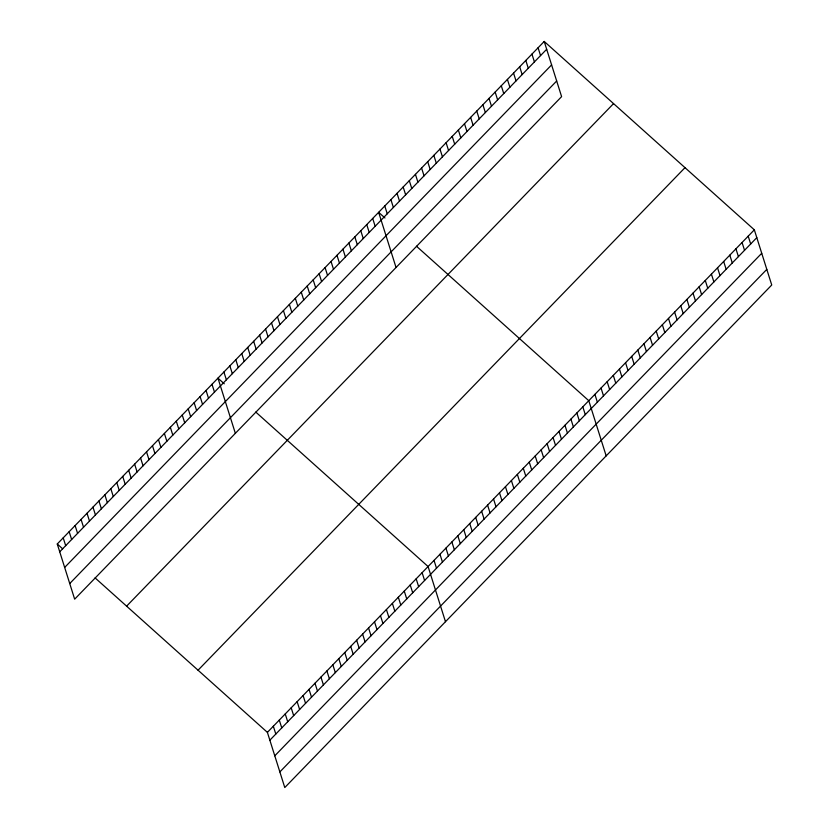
<?xml version="1.0" encoding="UTF-8"?>
<svg xmlns="http://www.w3.org/2000/svg" width="829" height="829" viewBox="0 0 829 829"><rect width="100%" height="100%" fill="white"/><g stroke="black" fill="none" stroke-linecap="round" stroke-linejoin="round"><path stroke-width="1.24" d="M544.218 41.45L561.606 96.63L74.662 599.17L57.263 543.99L544.218 41.45L754.338 229.83L771.737 285.01L284.782 787.55L267.394 732.37L95.086 577.896M59.729 551.803L546.674 49.263M64.662 567.44L551.606 64.89M69.729 583.543L556.684 80.993M126.609 606.154L613.553 103.615M198.048 670.205L684.992 167.665M267.394 732.37L754.338 229.83M269.85 740.193L756.804 237.643M274.782 755.82L761.727 253.28M279.86 771.923L766.804 269.384M384.957 217.965L378.646 212.317L396.044 267.487M416.469 246.223L588.777 400.697L606.175 455.877M224.265 383.806L217.954 378.148L235.353 433.329M255.778 412.065L428.085 566.539L445.484 621.709M57.263 543.99L62.672 548.839M748.204 236.161L750.67 243.975M742.069 242.493L744.535 250.306M735.945 248.814L738.411 256.627M729.81 255.145L732.276 262.959M723.676 261.477L726.142 269.29M717.551 267.798L720.007 275.622M711.417 274.13L713.883 281.943M705.282 280.461L707.748 288.274M699.148 286.782L701.614 294.606M693.023 293.114L695.479 300.927M686.889 299.445L689.355 307.258M680.754 305.766L683.22 313.59M674.619 312.098L677.086 319.911M668.495 318.429L670.951 326.243M662.361 324.761L664.827 332.574M656.226 331.082L658.692 338.895M650.091 337.413L652.558 345.227M643.967 343.745L646.423 351.558M637.833 350.066L640.299 357.89M538.083 47.781L540.549 55.595M631.698 356.397L634.164 364.211M531.949 54.103L534.415 61.926M625.563 362.729L628.03 370.542M525.814 60.434L528.28 68.247M619.439 369.05L621.895 376.874M519.69 66.766L522.146 74.579M613.305 375.382L615.771 383.195M513.555 73.087L516.021 80.91M607.17 381.713L609.636 389.526M507.421 79.418L509.887 87.232M601.035 388.034L603.502 395.858M501.286 85.75L503.752 93.563M594.911 394.366L597.367 402.179M495.162 92.081L497.618 99.894M489.027 98.402L491.493 106.216M582.828 406.842L585.284 414.655M482.892 104.734L485.359 112.547M576.87 412.977L579.336 420.8M476.758 111.065L479.224 118.879M570.922 419.122L573.388 426.935M470.634 117.386L473.09 125.21M564.974 425.267L567.43 433.08M464.499 123.718L466.965 131.531M559.015 431.412L561.482 439.225M458.364 130.049L460.831 137.863M553.067 437.546L555.534 445.36M452.23 136.37L454.696 144.194M547.119 443.691L549.575 451.504M446.106 142.702L448.562 150.515M541.161 449.836L543.627 457.649M439.971 149.033L442.437 156.847M535.213 455.971L537.679 463.794M433.836 155.355L436.303 163.178M529.265 462.116L531.721 469.929M427.702 161.686L430.168 169.499M523.306 468.261L525.773 476.074M421.578 168.018L424.044 175.831M517.358 474.406L519.824 482.219M415.443 174.349L417.909 182.162M511.4 480.54L513.866 488.364M409.308 180.67L411.775 188.484M505.452 486.685L507.918 494.498M403.174 187.002L405.64 194.815M499.504 492.83L501.97 500.643M397.05 193.333L399.516 201.146M493.545 498.975L496.011 506.788M487.597 505.11L490.063 512.933M390.915 199.654L393.381 207.478M481.649 511.255L484.115 519.068M384.78 205.986L387.247 213.799M475.691 517.4L478.157 525.213M469.742 523.534L472.209 531.358M372.698 218.452L375.164 226.276M463.794 529.679L466.261 537.493M366.75 224.597L369.216 232.41M457.836 535.824L460.302 543.637M360.791 230.742L363.257 238.555M451.888 541.969L454.354 549.782M354.843 236.887L357.309 244.7M445.94 548.104L448.406 555.927M348.895 243.021L351.361 250.845M439.981 554.249L442.448 562.062M342.937 249.166L345.403 256.98M434.033 560.394L436.5 568.207M336.988 255.311L339.455 263.125M331.04 261.456L333.507 269.27M422.127 572.673L424.593 580.497M325.082 267.591L327.548 275.415M416.179 578.818L418.645 586.631M319.134 273.736L321.6 281.549M410.231 584.963L412.697 592.776M313.186 279.881L315.652 287.694M404.272 591.108L406.738 598.921M307.227 286.015L309.694 293.839M398.324 597.243L400.79 605.056M301.279 292.16L303.746 299.974M392.376 603.388L394.842 611.201M295.331 298.305L297.798 306.119M386.418 609.533L388.884 617.346M289.373 304.45L291.839 312.264M380.47 615.667L382.936 623.491M283.425 310.585L285.891 318.409M374.521 621.812L376.977 629.625M277.477 316.73L279.943 324.543M368.563 627.957L371.029 635.77M271.518 322.875L273.984 330.688M362.615 634.102L365.081 641.915M265.57 329.02L268.036 336.833M356.667 640.237L359.123 648.06M259.622 335.154L262.088 342.978M350.708 646.382L353.175 654.195M253.664 341.299L256.13 349.113M344.76 652.527L347.227 660.34M247.716 347.444L250.182 355.258M338.812 658.672L341.268 666.485M241.767 353.579L244.223 361.403M332.854 664.806L335.32 672.63M235.809 359.724L238.275 367.537M326.906 670.951L329.372 678.764M229.861 365.869L232.327 373.682M320.958 677.096L323.414 684.909M223.913 372.014L226.369 379.827M314.999 683.231L317.466 691.054M309.051 689.376L311.517 697.189M212.006 384.293L214.473 392.107M303.103 695.521L305.559 703.334M206.058 390.438L208.514 398.252M297.145 701.666L299.611 709.479M200.1 396.583L202.566 404.397M291.197 707.8L293.663 715.624M194.152 402.718L196.618 410.542M285.249 713.945L287.704 721.758M188.204 408.863L190.66 416.676M279.29 720.09L281.756 727.903M182.245 415.008L184.712 422.821M273.342 726.235L275.808 734.048M176.297 421.153L178.763 428.966M170.349 427.287L172.805 435.111M164.391 433.432L166.857 441.246M158.443 439.577L160.909 447.391M152.495 445.712L154.95 453.536M146.536 451.857L149.002 459.67M140.588 458.002L143.054 465.815M134.64 464.147L137.096 471.96M128.682 470.281L131.148 478.105M122.733 476.426L125.2 484.24M116.785 482.571L119.241 490.385M110.827 488.716L113.293 496.53M104.879 494.851L107.345 502.675M98.931 500.996L101.387 508.809M92.972 507.141L95.439 514.954M87.024 513.275L89.491 521.099M81.076 519.42L83.532 527.234M75.118 525.565L77.584 533.379M69.17 531.71L71.636 539.524M63.222 537.845L65.678 545.669"/></g></svg>
